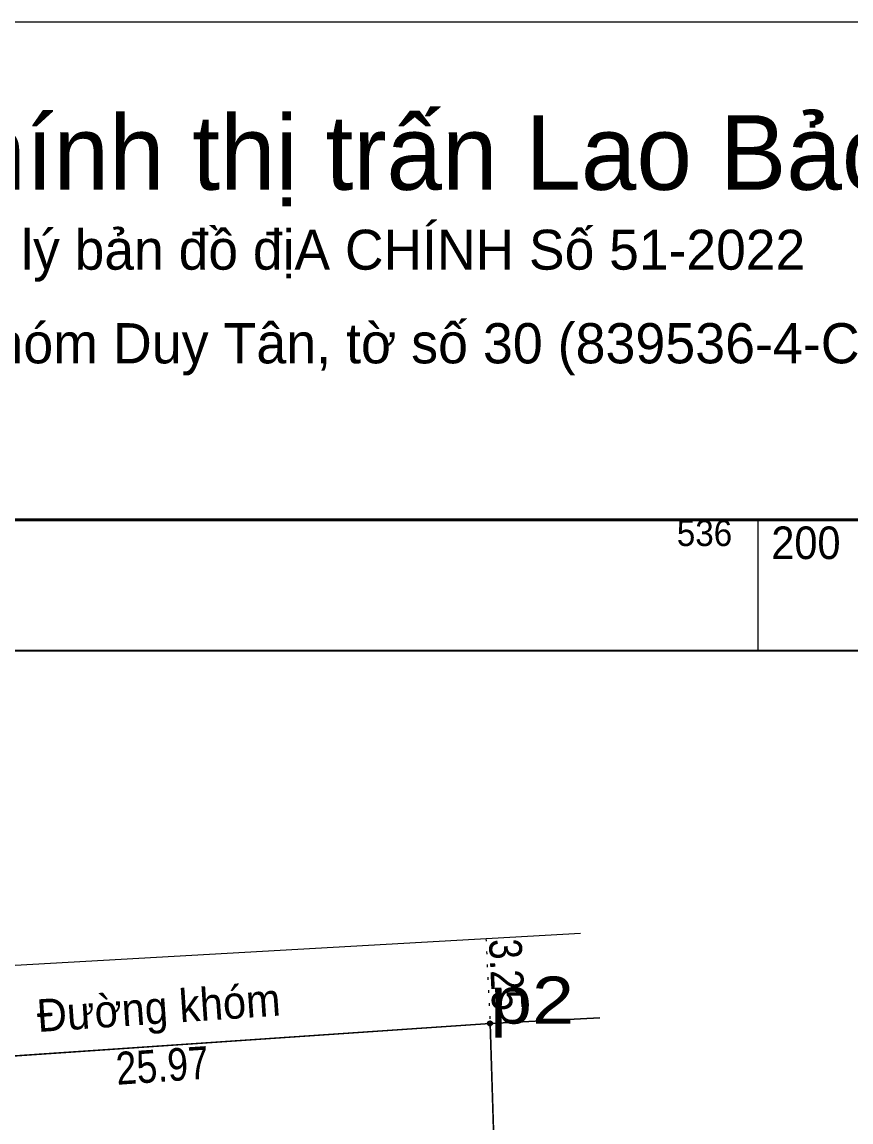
# Model space of a CAD drawing. Header units: metres. Extents: x 535910 to 536254, y 1837194 to 1837390.
# Drawn here: x 536171.8 to 536203.55, y 1837277.12 to 1837319.27 of the extents above; entities that cross this region are included whole.
import ezdxf
from ezdxf.enums import TextEntityAlignment as Align

# ---------------------------------------------------------------- set-up
doc = ezdxf.new("R2010")
doc.units = ezdxf.units.M
doc.header["$LTSCALE"] = 0.33
doc.header["$PDMODE"] = 32
doc.header["$PDSIZE"] = 0.165
doc.linetypes.add('DOTTED', pattern=[1.5, 0.3, -1.2])
for name, color, linetype, lineweight in [('10', 7, 'Continuous', 13), ('11', 7, 'Continuous', 13), ('2', 7, 'Continuous', 25), ('4', 7, 'Continuous', 13), ('63', 7, 'Continuous', 13)]:
    doc.layers.add(name, color=color, linetype=linetype, lineweight=lineweight)
doc.layers.add('12', color=7, linetype='Continuous')
doc.layers.add('7', color=7, linetype='Continuous')

msp = doc.modelspace()

# ---------------------------------------------------------------- linework, layer by layer
at = {"layer": '10'}
msp.add_lwpolyline([(536189.73, 1837280.9), (536190.45, 1837257.94), (536187.9, 1837258.37), (536187.98, 1837248.81), (536164.61, 1837250.3), (536163.82, 1837279.13)], close=True, dxfattribs=at)
at = {"layer": '11'}
msp.add_line((536105.02, 1837319.27), (536253.52, 1837319.27), dxfattribs=at)
at = {"layer": '4'}
for p, q in [((536163.64, 1837282.69), (536193.19, 1837284.35)), ((536163.64, 1837282.69), (536193.19, 1837284.35)), ((536189.73, 1837280.9), (536193.93, 1837281.11)), ((536193.93, 1837281.11), (536189.73, 1837280.9)), ((536163.82, 1837279.13), (536189.73, 1837280.9))]:
    msp.add_line(p, q, dxfattribs=at)
at = {"layer": '4', "linetype": 'DOTTED'}
msp.add_line((536189.57, 1837284.15), (536189.73, 1837280.9), dxfattribs=at)
at = {"layer": '4'}
msp.add_lwpolyline([(536190.37, 1837260.64), (536189.73, 1837280.9), (536163.82, 1837279.13)], dxfattribs=at)
at = {"layer": '63'}
msp.add_line((536200, 1837295.19), (536200, 1837300.19), dxfattribs=at)
at = {"layer": '63', "lineweight": 40}
msp.add_lwpolyline([(536110.58, 1837231.53), (536110.58, 1837300.19), (536246.96, 1837300.19), (536246.96, 1837231.53)], close=True, dxfattribs=at)
at = {"layer": '63'}
msp.add_lwpolyline([(536115.58, 1837295.19), (536241.96, 1837295.19), (536241.96, 1837236.53), (536115.58, 1837236.53)], close=True, dxfattribs=at)
at = {"layer": '63', "lineweight": 25}
msp.add_lwpolyline([(536115.58, 1837236.53), (536115.58, 1837295.19), (536241.96, 1837295.19), (536241.96, 1837236.53)], close=True, dxfattribs=at)
at = {"layer": '7'}
msp.add_point((536189.73, 1837280.9), dxfattribs=at)

# ---------------------------------------------------------------- texts
at = {"layer": '12', "width": 1.2}
msp.add_text('p2', height=1.8, dxfattribs=at).set_placement((536189.73, 1837280.89))
at = {"layer": '2'}
for s, height, p in [('bản đồ địa chính thị trấn Lao Bảo', 2.86, (536177.155, 1837312.84)), ('MẢNH đo đạc, chỉnh lý bản đồ địA CHÍNH Số 51-2022', 1.53, (536177.12, 1837309.78)), ('Hệ TOẠ độ VN 2000 Khóm Duy Tân, tờ số 30 (839536-4-C)', 1.54, (536177.22, 1837306.19))]:
    msp.add_text(s, height=height, dxfattribs=at).set_placement(p, align=Align.CENTER)
at = {"layer": '4', "width": 0.85}
msp.add_text('3.25', height=1.25, rotation=272.818, dxfattribs=at).set_placement((536189.8188, 1837281.3515), align=Align.RIGHT)
at = {"layer": '4'}
for s, width, p in [('Đường khóm', 0.95, (536177.0774, 1837280.8843)), ('25.97', 0.85, (536177.2174, 1837278.6648))]:
    msp.add_text(s, height=1.25, rotation=3.908, dxfattribs=dict(at, width=width)).set_placement(p, align=Align.CENTER)
at = {"layer": '63', "width": 0.95}
msp.add_text('536', height=1, dxfattribs=at).set_placement((536199, 1837299.19), align=Align.RIGHT)
msp.add_text('200', height=1.25, dxfattribs=at).set_placement((536200.5, 1837298.69))

doc.saveas('drawing.dxf')
